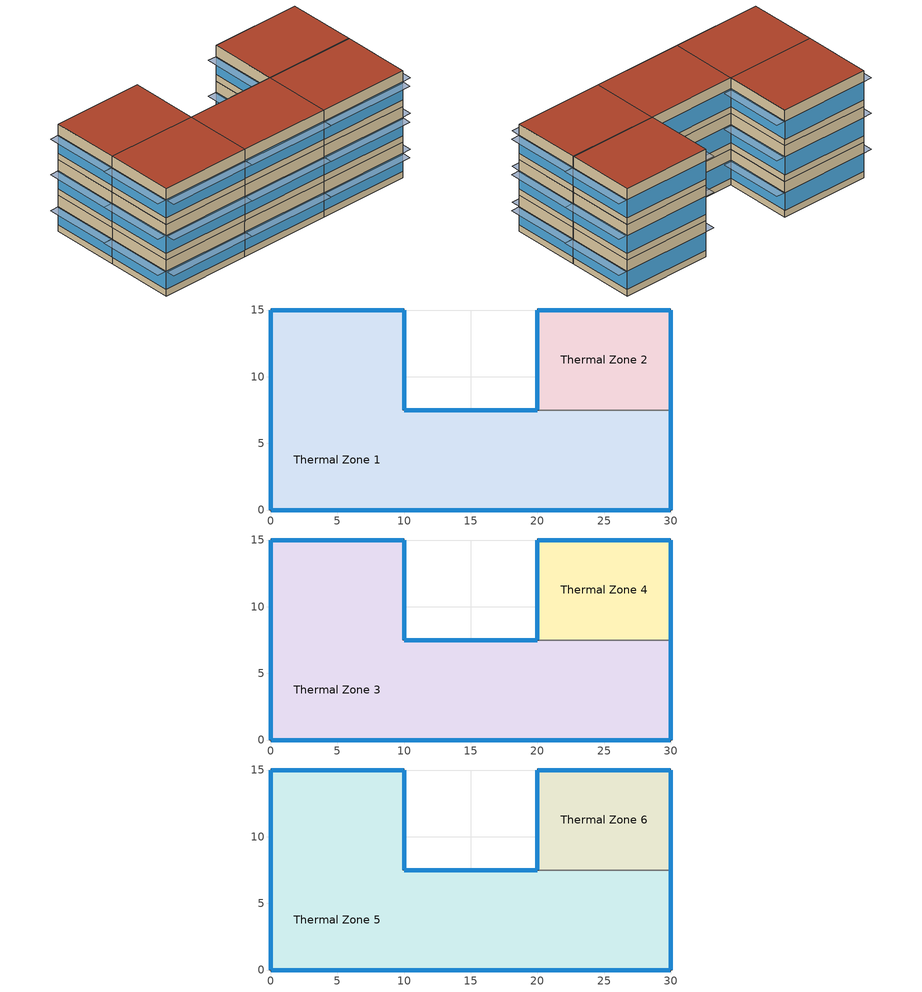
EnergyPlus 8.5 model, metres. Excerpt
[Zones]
Thermal Zone 1
 floor ground (ExtSlabCarpet 4in ClimateZone 1-8): 10,7.5 10,0 0,0 0,7.5 z0; 30,7.5 30,0 20,0 20,7.5 z0; 10,15 10,7.5 0,7.5 0,15 z0; 20,7.5 20,0 10,0 10,7.5 z0
 wall outside (ASHRAE 189.1-2009 ExtWall Mass ClimateZone 7-8): 20,7.5 10,7.5 10,15 0,15 0,7.5 0,0 10,0 20,0 30,0 30,7.5 z0:4
 wall to Thermal Zone 2 (Interior Wall): 30,7.5 20,7.5 z0:4
 window (ASHRAE 189.1-2009 ExtWindow ClimateZone 7-8): 10.03,0 19.97,0 / 20.03,0 29.97,0 / 30,0.03 30,7.47 / 10,7.53 10,14.97 / 0,14.97 0,7.53 / 9.97,15 0.03,15 / 0.03,0 9.97,0 / 0,7.47 0,0.03 / 19.97,7.5 10.03,7.5 z0.75:2.76
Thermal Zone 2
 floor ground (ExtSlabCarpet 4in ClimateZone 1-8): 30,15 30,7.5 20,7.5 20,15 z0
 wall outside (ASHRAE 189.1-2009 ExtWall Mass ClimateZone 7-8): 30,7.5 30,15 20,15 20,7.5 z0:4
 window (ASHRAE 189.1-2009 ExtWindow ClimateZone 7-8): 30,7.53 30,14.97 / 20,14.97 20,7.53 / 29.97,15 20.03,15 z0.75:2.76
Thermal Zone 3
 floor to Thermal Zone 1 (Interior Floor): 10,7.5 10,0 0,0 0,7.5 z4; 20,7.5 20,0 10,0 10,7.5 z4; 30,7.5 30,0 20,0 20,7.5 z4; 10,15 10,7.5 0,7.5 0,15 z4
 wall outside (ASHRAE 189.1-2009 ExtWall Mass ClimateZone 7-8): 20,7.5 10,7.5 10,15 0,15 0,7.5 0,0 10,0 20,0 30,0 30,7.5 z4:8
 wall to Thermal Zone 4 (Interior Wall): 30,7.5 20,7.5 z4:8
 window (ASHRAE 189.1-2009 ExtWindow ClimateZone 7-8): 0.03,0 9.97,0 / 0,7.47 0,0.03 / 19.97,7.5 10.03,7.5 / 10.03,0 19.97,0 / 20.03,0 29.97,0 / 30,0.03 30,7.47 / 10,7.53 10,14.97 / 0,14.97 0,7.53 / 9.97,15 0.03,15 z4.75:6.76
Thermal Zone 4
 floor to Thermal Zone 2 (Interior Floor): 30,15 30,7.5 20,7.5 20,15 z4
 wall outside (ASHRAE 189.1-2009 ExtWall Mass ClimateZone 7-8): 30,7.5 30,15 20,15 20,7.5 z4:8
 window (ASHRAE 189.1-2009 ExtWindow ClimateZone 7-8): 30,7.53 30,14.97 / 20,14.97 20,7.53 / 29.97,15 20.03,15 z4.75:6.76
Thermal Zone 5
 floor to Thermal Zone 3 (Interior Floor): 10,7.5 10,0 0,0 0,7.5 z8; 20,7.5 20,0 10,0 10,7.5 z8; 30,7.5 30,0 20,0 20,7.5 z8; 10,15 10,7.5 0,7.5 0,15 z8
 wall outside (ASHRAE 189.1-2009 ExtWall Mass ClimateZone 7-8): 20,7.5 10,7.5 10,15 0,15 0,7.5 0,0 10,0 20,0 30,0 30,7.5 z8:12
 wall to Thermal Zone 6 (Interior Wall): 30,7.5 20,7.5 z8:12
 window (ASHRAE 189.1-2009 ExtWindow ClimateZone 7-8): 0.03,0 9.97,0 / 0,7.47 0,0.03 / 19.97,7.5 10.03,7.5 / 10.03,0 19.97,0 / 20.03,0 29.97,0 / 30,0.03 30,7.47 / 10,7.53 10,14.97 / 0,14.97 0,7.53 / 9.97,15 0.03,15 z8.75:10.76
 roof outside (ASHRAE 189.1-2009 ExtRoof IEAD ClimateZone 7-8): 10,0 10,7.5 0,7.5 0,0 z12; 20,0 20,7.5 10,7.5 10,0 z12; 30,0 30,7.5 20,7.5 20,0 z12; 10,7.5 10,15 0,15 0,7.5 z12
Thermal Zone 6
 floor to Thermal Zone 4 (Interior Floor): 30,15 30,7.5 20,7.5 20,15 z8
 wall outside (ASHRAE 189.1-2009 ExtWall Mass ClimateZone 7-8): 30,7.5 30,15 20,15 20,7.5 z8:12
 window (ASHRAE 189.1-2009 ExtWindow ClimateZone 7-8): 30,7.53 30,14.97 / 20,14.97 20,7.53 / 29.97,15 20.03,15 z8.75:10.76
 roof outside (ASHRAE 189.1-2009 ExtRoof IEAD ClimateZone 7-8): 30,7.5 30,15 20,15 20,7.5 z12
shading: 29.97,-1.01 29.97,0 20.03,0 20.03,-1.01 z2.76; 19.97,-1.01 19.97,0 10.03,0 10.03,-1.01 z2.76; 0,7.53 0,14.97 -1.01,14.97 -1.01,7.53 z2.76; 9.97,-1.01 9.97,0 0.03,0 0.03,-1.01 z2.76; 0,0.03 0,7.47 -1.01,7.47 -1.01,0.03 z2.76; 31.01,0.03 31.01,7.47 30,7.47 30,0.03 z2.76; 11.01,7.53 11.01,14.97 10,14.97 10,7.53 z2.76; 31.01,7.53 31.01,14.97 30,14.97 30,7.53 z2.76; 20,7.53 20,14.97 18.99,14.97 18.99,7.53 z2.76; 11.01,7.53 11.01,14.97 10,14.97 10,7.53 z6.76; 0,0.03 0,7.47 -1.01,7.47 -1.01,0.03 z6.76; 9.97,-1.01 9.97,0 0.03,0 0.03,-1.01 z6.76; 29.97,-1.01 29.97,0 20.03,0 20.03,-1.01 z6.76; 19.97,-1.01 19.97,0 10.03,0 10.03,-1.01 z6.76; 0,7.53 0,14.97 -1.01,14.97 -1.01,7.53 z6.76; 31.01,0.03 31.01,7.47 30,7.47 30,0.03 z6.76; 20,7.53 20,14.97 18.99,14.97 18.99,7.53 z6.76; 31.01,7.53 31.01,14.97 30,14.97 30,7.53 z6.76; 11.01,7.53 11.01,14.97 10,14.97 10,7.53 z10.76; 31.01,0.03 31.01,7.47 30,7.47 30,0.03 z10.76; 0,7.53 0,14.97 -1.01,14.97 -1.01,7.53 z10.76; 9.97,-1.01 9.97,0 0.03,0 0.03,-1.01 z10.76; 29.97,-1.01 29.97,0 20.03,0 20.03,-1.01 z10.76; 0,0.03 0,7.47 -1.01,7.47 -1.01,0.03 z10.76; 19.97,-1.01 19.97,0 10.03,0 10.03,-1.01 z10.76; 31.01,7.53 31.01,14.97 30,14.97 30,7.53 z10.76; 20,7.53 20,14.97 18.99,14.97 18.99,7.53 z10.76
[Building]
Building 1
[Site:Location]
OSLO/FORNEBU: Latitude {deg}=59.9; Longitude {deg}=10.62; Time Zone {hr}=1; Elevation {m}=17
[SizingPeriod:DesignDay] Day of Month=21; Dry-Bulb Temperature Range Modifier Type=DefaultMultipliers; Barometric Pressure {Pa}=101121; Rain Indicator=No; Snow Indicator=No; Daylight Saving Time Indicator=No
Name | Month | Day Type | Maximum Dry-Bulb Temperature {C} | Daily Dry-Bulb Temperature Range {deltaC} | Humidity Condition Type | Wetbulb or DewPoint at Maximum Dry-Bulb {C} | Wind Speed {m/s} | Wind Direction {deg} | Solar Model Indicator | ASHRAE Clear Sky Optical Depth for Beam Irradiance (taub) | ASHRAE Clear Sky Optical Depth for Diffuse Irradiance (taud) | Enthalpy at Maximum Dry-Bulb {J/kg} | Sky Clearness
OSLO/FORNEBU Ann Clg .4% Condns DB=>MWB | 7 | SummerDesignDay | 26.8 | 8.8 | Wetbulb | 17.8 | 3.2 | 170 | ASHRAETau | 0.402 | 2.166
OSLO/FORNEBU Ann Clg .4% Condns DP=>MDB | 7 | SummerDesignDay | 20.6 | 8.8 | Dewpoint | 17.7 | 3.2 | 170 | ASHRAETau | 0.402 | 2.166
OSLO/FORNEBU Ann Clg .4% Condns Enth=>MDB | 7 | SummerDesignDay | 23.7 | 8.8 | Enthalpy |  | 3.2 | 170 | ASHRAETau | 0.402 | 2.166 | 54500
OSLO/FORNEBU Ann Clg .4% Condns WB=>MDB | 7 | SummerDesignDay | 24.1 | 8.8 | Wetbulb | 19.2 | 3.2 | 170 | ASHRAETau | 0.402 | 2.166
OSLO/FORNEBU Ann Htg 99.6% Condns DB | 1 | WinterDesignDay | -17.2 | 0 | Wetbulb | -17.2 | 0.8 | 0 | ASHRAEClearSky |  |  |  | 0
OSLO/FORNEBU Ann Htg Wind 99.6% Condns WS=>MCDB | 1 | WinterDesignDay | 5.4 | 0 | Wetbulb | 5.4 | 10.6 | 0 | ASHRAEClearSky |  |  |  | 0
OSLO/FORNEBU Ann Hum_n 99.6% Condns DP=>MCDB | 1 | WinterDesignDay | -16 | 0 | Dewpoint | -19.9 | 0.8 | 0 | ASHRAEClearSky |  |  |  | 0
[Material] Thermal Absorptance=0.9
Name | Roughness | Thickness {m} | Conductivity {W/m-K} | Density {kg/m3} | Specific Heat {J/kg-K} | Solar Absorptance | Visible Absorptance
1/2IN Gypsum | Smooth | 0.0127 | 0.16 | 784.9 | 830 | 0.4 | 0.4
1IN Stucco | Smooth | 0.0253 | 0.6918 | 1858 | 837 | 0.92 | 0.92
8IN Concrete HW | MediumRough | 0.2033 | 1.7296 | 2243 | 837 | 0.65 | 0.65
F16 Acoustic tile | MediumSmooth | 0.0191 | 0.06 | 368 | 590 | 0.3 | 0.3
G01a 19mm gypsum board | MediumSmooth | 0.019 | 0.16 | 800 | 1090 | 0.4 | 0.4
M11 100mm lightweight concrete | MediumRough | 0.1016 | 0.53 | 1280 | 840 | 0.5 | 0.5
MAT-CC05 4 HW CONCRETE | Rough | 0.1016 | 1.311 | 2240 | 836.8 | 0.85 | 0.85
Metal Decking | MediumSmooth | 0.0015 | 45.006 | 7680 | 418.4 | 0.6 | 0.6
Roof Insulation [26] | MediumRough | 0.2941 | 0.049 | 265 | 836.8 | 0.7 | 0.7
Roof Membrane | VeryRough | 0.0095 | 0.16 | 1121.29 | 1460 | 0.7 | 0.7
Wall Insulation [44] | MediumRough | 0.1104 | 0.0432 | 91 | 837 | 0.5 | 0.5
[Material:AirGap]
Name | Thermal Resistance {m2-K/W}
F04 Wall air space resistance | 0.15
F05 Ceiling air space resistance | 0.18
[Material:NoMass]
CP02 CARPET PAD: Roughness=Smooth; Thermal Resistance {m2-K/W}=0.1; Thermal Absorptance=0.9; Solar Absorptance=0.8; Visible Absorptance=0.8
[WindowMaterial:Glazing]
Theoretical Glass [221]: Optical Data Type=SpectralAverage; Thickness {m}=0.003; Solar Transmittance at Normal Incidence=0.4296; Front Side Solar Reflectance at Normal Incidence=0.5204; Back Side Solar Reflectance at Normal Incidence=0; Visible Transmittance at Normal Incidence=0.4503; Front Side Visible Reflectance at Normal Incidence=0.4997; Back Side Visible Reflectance at Normal Incidence=0; Infrared Transmittance at Normal Incidence=0; Front Side Infrared Hemispherical Emissivity=0.9; Back Side Infrared Hemispherical Emissivity=0.9; Conductivity {W/m-K}=0.0089; Dirt Correction Factor for Solar and Visible Transmittance=1; Solar Diffusing=No
[Construction]
ASHRAE 189.1-2009 ExtRoof IEAD ClimateZone 7-8: Roof Membrane, Roof Insulation [26], Metal Decking
ASHRAE 189.1-2009 ExtWall Mass ClimateZone 7-8: 1IN Stucco, 8IN Concrete HW, Wall Insulation [44], 1/2IN Gypsum
ASHRAE 189.1-2009 ExtWindow ClimateZone 7-8: Theoretical Glass [221]
ExtSlabCarpet 4in ClimateZone 1-8: MAT-CC05 4 HW CONCRETE, CP02 CARPET PAD
Interior Floor: F16 Acoustic tile, F05 Ceiling air space resistance, M11 100mm lightweight concrete
Interior Wall: G01a 19mm gypsum board, F04 Wall air space resistance, G01a 19mm gypsum board
[Zone]
Name | Part of Total Floor Area
Thermal Zone 1; Thermal Zone 3; Thermal Zone 5 | Yes
Thermal Zone 2; Thermal Zone 4; Thermal Zone 6
[InternalMass] Construction=Interior Wall
Name | Zone | Surface Area {m2}
Merged Surface 11 - Surface 3; Merged Surface 15 - Surface 9 | Thermal Zone 1 | 30
Merged Surface 2 - Surface 21 | Thermal Zone 1 | 40
Merged Surface 32 - Surface 51 | Thermal Zone 3 | 40
Merged Surface 33 - Surface 41; Merged Surface 39 - Surface 45 | Thermal Zone 3 | 30
Merged Surface 62 - Surface 81 | Thermal Zone 5 | 40
Merged Surface 63 - Surface 71; Merged Surface 69 - Surface 75 | Thermal Zone 5 | 30
[ZoneControl:Thermostat] Control Object Type 1=ThermostatSetpoint:DualSetpoint
Name | Zone or ZoneList | Control Type Schedule | Control Name 1
Thermal Zone 1 Thermostat | Thermal Zone 1 | Thermal Zone 1 Thermostat Schedule | Thermal Zone 1 Thermostat 1
Thermal Zone 2 Thermostat | Thermal Zone 2 | Thermal Zone 2 Thermostat Schedule | Thermal Zone 2 Thermostat
Thermal Zone 3 Thermostat | Thermal Zone 3 | Thermal Zone 3 Thermostat Schedule | Thermal Zone 3 Thermostat 1
Thermal Zone 4 Thermostat | Thermal Zone 4 | Thermal Zone 4 Thermostat Schedule | Thermal Zone 4 Thermostat
Thermal Zone 5 Thermostat | Thermal Zone 5 | Thermal Zone 5 Thermostat Schedule | Thermal Zone 5 Thermostat 1
Thermal Zone 6 Thermostat | Thermal Zone 6 | Thermal Zone 6 Thermostat Schedule | Thermal Zone 6 Thermostat
[ThermostatSetpoint:DualSetpoint] Heating Setpoint Temperature Schedule=Medium Office HtgSetp; Cooling Setpoint Temperature Schedule=Medium Office ClgSetp
Thermal Zone 1 Thermostat 1; Thermal Zone 2 Thermostat; Thermal Zone 3 Thermostat 1; Thermal Zone 4 Thermostat; Thermal Zone 5 Thermostat 1; Thermal Zone 6 Thermostat
[Sizing:Zone] Zone Cooling Design Supply Air Temperature Input Method=SupplyAirTemperature; Zone Cooling Design Supply Air Temperature {C}=14; Zone Cooling Design Supply Air Temperature Difference {deltaC}=11.11; Zone Heating Design Supply Air Temperature Input Method=SupplyAirTemperature; Zone Heating Design Supply Air Temperature {C}=40; Zone Heating Design Supply Air Temperature Difference {deltaC}=11.11; Zone Cooling Design Supply Air Humidity Ratio {kgWater/kgDryAir}=0.0085; Zone Heating Design Supply Air Humidity Ratio {kgWater/kgDryAir}=0.008; Cooling Design Air Flow Method=DesignDay; Cooling Design Air Flow Rate {m3/s}=0; Cooling Minimum Air Flow per Zone Floor Area {m3/s-m2}=0.000762; Cooling Minimum Air Flow {m3/s}=0; Cooling Minimum Air Flow Fraction=0; Heating Design Air Flow Method=DesignDay; Heating Design Air Flow Rate {m3/s}=0; Heating Maximum Air Flow per Zone Floor Area {m3/s-m2}=0.002032; Heating Maximum Air Flow {m3/s}=0.141576; Heating Maximum Air Flow Fraction=0.3; Account for Dedicated Outdoor Air System=No
Name | Design Specification Outdoor Air Object | Design Specification Zone Air Distribution Object
Thermal Zone 1 | 189.1-2009 - Office - OpenOffice - CZ1-3 Ventilation | Thermal Zone 1 Design Spec Zone Air Dist
Thermal Zone 2 | 189.1-2009 - Office - Restroom - CZ1-3 Ventilation | Thermal Zone 2 Design Spec Zone Air Dist
Thermal Zone 3 | 189.1-2009 - Office - OpenOffice - CZ1-3 Ventilation | Thermal Zone 3 Design Spec Zone Air Dist
Thermal Zone 4 | 189.1-2009 - Office - Restroom - CZ1-3 Ventilation | Thermal Zone 4 Design Spec Zone Air Dist
Thermal Zone 5 | 189.1-2009 - Office - OpenOffice - CZ1-3 Ventilation | Thermal Zone 5 Design Spec Zone Air Dist
Thermal Zone 6 | 189.1-2009 - Office - Restroom - CZ1-3 Ventilation | Thermal Zone 6 Design Spec Zone Air Dist
[DesignSpecification:ZoneAirDistribution] Zone Air Distribution Effectiveness in Cooling Mode=1; Zone Air Distribution Effectiveness in Heating Mode=1
Thermal Zone 1 Design Spec Zone Air Dist; Thermal Zone 2 Design Spec Zone Air Dist; Thermal Zone 3 Design Spec Zone Air Dist; Thermal Zone 4 Design Spec Zone Air Dist; Thermal Zone 5 Design Spec Zone Air Dist; Thermal Zone 6 Design Spec Zone Air Dist
[DesignSpecification:OutdoorAir] Outdoor Air Method=Sum; Outdoor Air Flow per Zone {m3/s}=0; Outdoor Air Flow Air Changes per Hour {1/hr}=0
Name | Outdoor Air Flow per Person {m3/s-person} | Outdoor Air Flow per Zone Floor Area {m3/s-m2}
189.1-2009 - Office - OpenOffice - CZ1-3 Ventilation | 0.00943895 | 0
189.1-2009 - Office - Restroom - CZ1-3 Ventilation | 0 | 0.0048768
[ZoneVentilation:DesignFlowRate]
Name | Zone or ZoneList | Schedule | Design Flow Rate Calculation Method | Flow Rate per Person {m3/s-person} | Flow Rate per Zone Floor Area {m3/s-m2}
Thermal Zone 1 Ventilation per Person | Thermal Zone 1 | Office Work Occ | Flow/Person | 0.00943895
Thermal Zone 2 Ventilation per Floor Area | Thermal Zone 2 | Always_On | Flow/Area |  | 0.0048768
Thermal Zone 3 Ventilation per Person | Thermal Zone 3 | Office Work Occ | Flow/Person | 0.00943895
Thermal Zone 4 Ventilation per Floor Area | Thermal Zone 4 | Always_On | Flow/Area |  | 0.0048768
Thermal Zone 5 Ventilation per Person | Thermal Zone 5 | Office Work Occ | Flow/Person | 0.00943895
Thermal Zone 6 Ventilation per Floor Area | Thermal Zone 6 | Always_On | Flow/Area |  | 0.0048768
[Zone equipment]
Thermal Zone 1: Thermal Zone 1 Ideal Loads Air System
Thermal Zone 2: Thermal Zone 2 Ideal Loads Air System
Thermal Zone 3: Thermal Zone 3 Ideal Loads Air System
Thermal Zone 4: Thermal Zone 4 Ideal Loads Air System
Thermal Zone 5: Thermal Zone 5 Ideal Loads Air System
Thermal Zone 6: Thermal Zone 6 Ideal Loads Air System
[ZoneHVAC:IdealLoadsAirSystem] Maximum Heating Supply Air Temperature {C}=50; Minimum Cooling Supply Air Temperature {C}=13; Maximum Heating Supply Air Humidity Ratio {kgWater/kgDryAir}=0.0156; Minimum Cooling Supply Air Humidity Ratio {kgWater/kgDryAir}=0.0077; Heating Limit=NoLimit; Cooling Limit=NoLimit; Dehumidification Control Type=ConstantSensibleHeatRatio; Cooling Sensible Heat Ratio=0.7; Humidification Control Type=None; Demand Controlled Ventilation Type=None; Outdoor Air Economizer Type=NoEconomizer; Heat Recovery Type=None; Sensible Heat Recovery Effectiveness=0.7; Latent Heat Recovery Effectiveness=0.65
Thermal Zone 1 Ideal Loads Air System; Thermal Zone 2 Ideal Loads Air System; Thermal Zone 3 Ideal Loads Air System; Thermal Zone 4 Ideal Loads Air System; Thermal Zone 5 Ideal Loads Air System; Thermal Zone 6 Ideal Loads Air System
[Schedule:Compact]
Thermal Zone 1 Thermostat Schedule; Thermal Zone 2 Thermostat Schedule; Thermal Zone 3 Thermostat Schedule; Thermal Zone 4 Thermostat Schedule; Thermal Zone 5 Thermostat Schedule; Thermal Zone 6 Thermostat Schedule: Through: 12/31, For: AllDays, Until: 24:00, 4
[Schedule:Day:Interval]
Medium Office HtgSetp Rule 1 Day Schedule; Medium Office HtgSetp Summer Design Day: No, 24:00, 15.6
Medium Office HtgSetp Default Schedule: No, 06:00, 15.6, 22:00, 21, 24:00, 15.6
Medium Office HtgSetp Rule 2 Day Schedule: No, 06:00, 15.6, 18:00, 21, 24:00, 15.6
Medium Office HtgSetp Winter Design Day: No, 24:00, 21
Medium Office ClgSetp Rule 1 Day Schedule; Medium Office ClgSetp Winter Design Day: No, 24:00, 26.7
Medium Office ClgSetp Default Schedule; Medium Office ClgSetp Summer Design Day: No, 06:00, 26.7, 22:00, 24, 24:00, 26.7
Medium Office ClgSetp Rule 2 Day Schedule: No, 06:00, 26.7, 18:00, 24, 24:00, 26.7
Office Bldg Occ Default Schedule: No, 06:00, 0, 07:00, 0.1, 08:00, 0.2, 12:00, 0.85, 13:00, 0.5, 17:00, 0.85, 18:00, 0.7, 20:00, 0.4, 22:00, 0.1, 24:00, 0.05
Office Bldg Occ Rule 1 Day Schedule; Office Bldg Occ Winter Design Day: No, 24:00, 0
Office Bldg Occ Rule 2 Day Schedule: No, 06:00, 0, 08:00, 0.1, 14:00, 0.4, 17:00, 0.1, 24:00, 0
Office Bldg Occ Summer Design Day: No, 06:00, 0, 22:00, 1, 24:00, 0.05
[Schedule:Week:Daily]
Schedule:Week:Daily {9772ccae-0684-4bc0-9962-b902f7b07041}: Medium Office HtgSetp Rule 1 Day Schedule, Medium Office HtgSetp Default Schedule, Medium Office HtgSetp Default Schedule, Medium Office HtgSetp Default Schedule, Medium Office HtgSetp Default Schedule, Medium Office HtgSetp Default Schedule, Medium Office HtgSetp Rule 2 Day Schedule, Medium Office HtgSetp Default Schedule, Medium Office HtgSetp Summer Design Day, Medium Office HtgSetp Winter Design Day, Medium Office HtgSetp Default Schedule, Medium Office HtgSetp Default Schedule
Schedule:Week:Daily {904bbca2-8b81-442c-a1c3-ba77d2d5d750}: Medium Office ClgSetp Rule 1 Day Schedule, Medium Office ClgSetp Default Schedule, Medium Office ClgSetp Default Schedule, Medium Office ClgSetp Default Schedule, Medium Office ClgSetp Default Schedule, Medium Office ClgSetp Default Schedule, Medium Office ClgSetp Rule 2 Day Schedule, Medium Office ClgSetp Default Schedule, Medium Office ClgSetp Summer Design Day, Medium Office ClgSetp Winter Design Day, Medium Office ClgSetp Default Schedule, Medium Office ClgSetp Default Schedule
Schedule:Week:Daily {d33d6c90-d88e-46d3-a35d-1ee867c4c28c}: Office Bldg Occ Rule 1 Day Schedule, Office Bldg Occ Default Schedule, Office Bldg Occ Default Schedule, Office Bldg Occ Default Schedule, Office Bldg Occ Default Schedule, Office Bldg Occ Default Schedule, Office Bldg Occ Rule 2 Day Schedule, Office Bldg Occ Default Schedule, Office Bldg Occ Summer Design Day, Office Bldg Occ Winter Design Day, Office Bldg Occ Default Schedule, Office Bldg Occ Default Schedule
[Schedule:Year]
Medium Office HtgSetp: Schedule:Week:Daily {9772ccae-0684-4bc0-9962-b902f7b07041}, 1, 1, 12, 31
Medium Office ClgSetp: Schedule:Week:Daily {904bbca2-8b81-442c-a1c3-ba77d2d5d750}, 1, 1, 12, 31
Office Work Occ: Schedule:Week:Daily {d33d6c90-d88e-46d3-a35d-1ee867c4c28c}, 1, 1, 12, 31
[Schedule:Constant]
Always_On: Hourly Value=1
